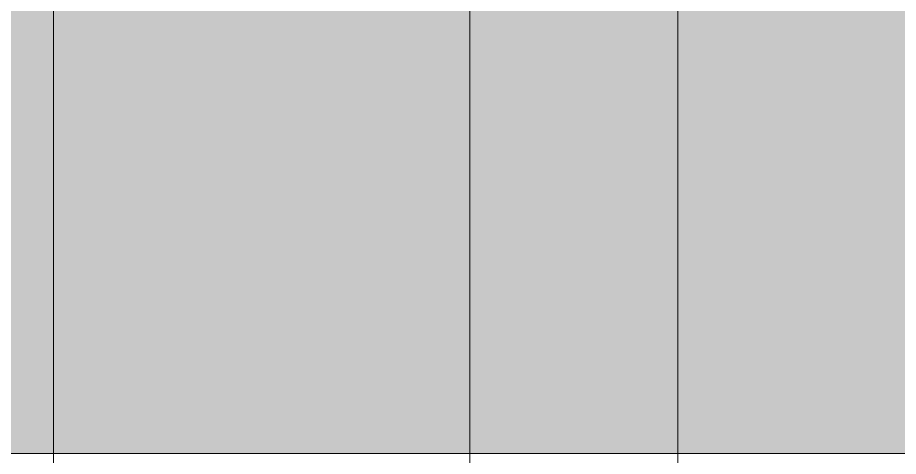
# Model space of a CAD drawing. Header units: millimetres. Extents: x 3914 to 443608, y -156176 to 78197.
# Drawn here: x 329170 to 335520, y -130591 to -127429 of the extents above; entities that cross this region are included whole.
import ezdxf

# ---------------------------------------------------------------- set-up
doc = ezdxf.new("R2010")
doc.units = ezdxf.units.MM
doc.layers.add('A-DETL-2', color=7, linetype='Continuous', lineweight=5)
doc.layers.add('Оси', color=7, linetype='Continuous', lineweight=9)
doc.layers.add('A-DETL-GENF-3', color=7, linetype='Continuous', lineweight=9, true_color=0x696a6b)

msp = doc.modelspace()

# ---------------------------------------------------------------- hatches: boundary and pattern name
at = {"layer": 'A-DETL-GENF-3'}
msp.add_hatch(color=256, dxfattribs=at).paths.add_polyline_path([(369438.8, -134076.7), (381579.7, -134076.7), (381579.7, -133676.7), (381939.3, -133676.7), (381939.3, -118636.6), (357339.3, -118636.6), (357339.3, -122096.6), (349339.3, -122096.6), (349339.3, -118576.6), (315199.7, -118576.6), (315199.7, -130569.4), (357799.7, -130569.4), (357799.7, -133676.7), (358199.7, -133676.7), (358199.7, -134076.7), (367329.7, -134076.7)])

# ---------------------------------------------------------------- linework, layer by layer
at = {"layer": 'A-DETL-2'}
msp.add_line((315199.7, -130569.4), (357799.7, -130569.4), dxfattribs=at)
at = {"layer": 'Оси'}
for points in [[(329429.7, -147882.9), (329429.7, -142882.9), (329429.7, -123578.6), (329429.7, -118578.6)], [(332429.7, -147882.9), (332429.7, -142882.9), (332429.7, -123578.6), (332429.7, -118578.6)], [(333929.7, -147882.9), (333929.7, -142882.9), (333929.7, -123578.6), (333929.7, -118578.6)]]:
    msp.add_lwpolyline(points, dxfattribs=at)

doc.saveas('drawing.dxf')
